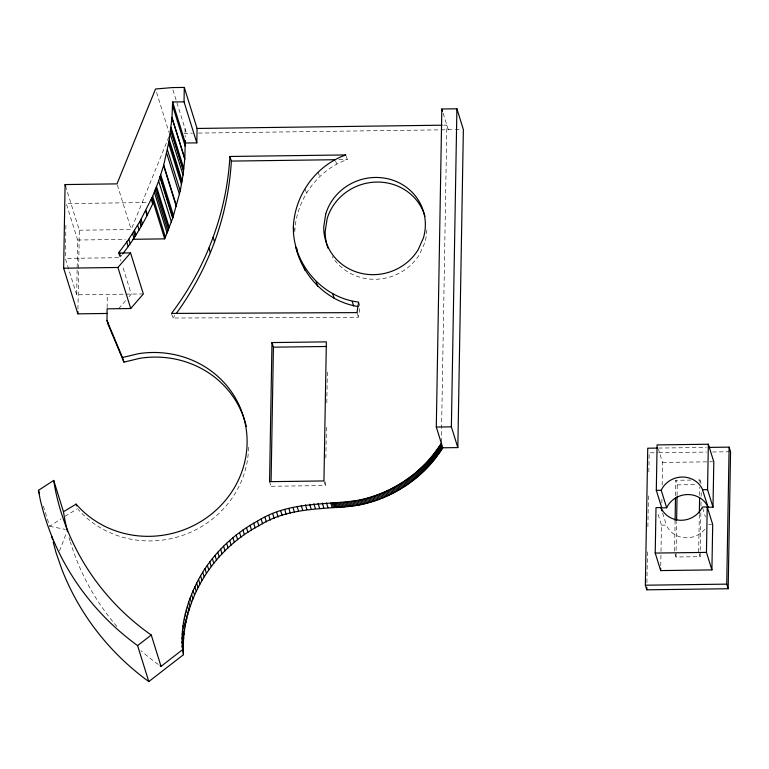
<?xml version="1.0" encoding="UTF-8"?>
<svg xmlns="http://www.w3.org/2000/svg" width="769" height="769" viewBox="0 0 769 769"><rect width="100%" height="100%" fill="white"/><g stroke="black" fill="none" stroke-linecap="round" stroke-linejoin="round"><path stroke-width="0.58" stroke-dasharray="3.85 2.88" d="M107.131 307.725L107.285 294.412M65.375 256.01L65.913 225.038M143.332 293.931L76.679 294.815L77.631 240.024L66.288 203.593L148.59 202.507M77.948 309.071L78.63 269.64M78.649 268.448L79.313 230.21L66.163 187.992M325.441 481.961L325.383 485.556L270.996 486.277L271.034 483.884M325.864 457.978L326.402 426.805M326.815 402.821L327.383 370.447M441.348 441.983L446.856 125.126L443.261 125.174M646.912 582.671L647.45 551.7M647.883 526.678L648.45 494.515M648.834 471.887L649.171 452.826L657.543 452.71M660.754 565.801L660.984 552.651M661.004 551.46L661.465 525.16L657.37 512.019M661.849 503.08L661.926 498.293M662.157 485.143L662.551 462.438L658.456 449.298M675.105 520.459L674.548 552.382L675.989 556.996L700.098 556.669L700.876 511.76M675.538 495.678L675.807 480.279L690.725 480.087M675.989 556.996L676.605 521.536M677.056 495.534L677.239 484.893L675.807 480.279M698.665 552.065L699.319 514.24M699.646 495.361L699.79 487.065M699.877 482.326L699.915 479.962L697.618 479.991M700.982 505.848L701.068 501.119M701.145 496.389L701.251 490.487M294.787 231.748C295.998 200.075 317.213 170.007 347.3 159.548L345.858 154.944M171.497 313.416L172.938 318.03L358.441 317.232L360.065 306.725L358.921 303.034M59.521 550.979L66.297 533.177M79.313 230.21L131.22 229.527L169.295 135.757M76.679 294.815L65.336 258.394L119.926 257.673L122.117 254.702M118.666 308.677L126.087 300.102M129.048 296.671L131.278 294.094L122.406 265.641M43.343 506.069L49.639 526.284L61.087 518.844M64.904 516.355L77.544 508.732M184.06 133.441L192.452 133.152M198.46 133.075L439.887 129.855M441.089 129.836L454.094 129.663M455.248 129.653L461.044 129.577M338.927 159.664L347.3 159.548M77.631 240.024L125.347 239.39M658.504 448.067L706.375 447.443M658.745 452.701L706.615 452.066M712.594 451.989L730.55 451.749M662.551 462.438L712.603 461.775M677.239 484.893L696.762 484.633M661.465 525.16L666.377 525.102L666.79 526.006A22.714 21.522 -17.3 0 0 669.991 530.658L670.981 531.677A22.714 21.522 -17.3 0 0 674.365 534.32L675.605 535.051A22.714 21.522 -17.3 0 0 698.214 534.753L699.482 533.994A22.714 21.522 -17.3 0 0 702.953 531.254L703.981 530.206A22.714 21.522 -17.3 0 0 704.942 529.101M708.768 524.535L711.719 524.496M49.639 526.284L65.327 529.389M699.915 479.962L701.347 484.576M702.674 508.126L705.404 516.883M699.232 553.911L700.098 556.669M662.618 513.048L666.377 525.102M443.175 113.293L448.298 129.74M335.697 161.154L336.562 163.922M318.087 171.881L319.529 176.486M357.008 312.618L358.441 317.232M305.197 189.068L306.341 192.75M323.941 480.952L325.383 485.556M172.938 89.867L186.444 133.229M156.588 92.434L169.026 132.374M269.563 481.673L270.996 486.277M117.359 185.021L131.22 229.527M119.906 253.741L120.762 256.51M118.974 252.492L120.406 257.096M118.493 253.059L120.993 261.085M69.027 537.608L70.075 540.963M185.012 128.625L185.233 137.017M158.27 664.435A257.394 243.946 -17.3 0 1 140.948 650.67M116.917 626.495A257.394 243.946 -17.3 0 1 70.421 542.116M426.795 229.998A51.042 48.37 -17.3 0 1 424.844 242.6L419.566 254.395A51.042 48.37 -17.3 0 1 332.17 256.538M248.541 447.222A96.51 91.473 -17.3 0 1 184.368 534.763A96.51 91.473 -17.3 0 1 78.236 509.52M174.813 315.521A302.573 286.77 -17.3 0 1 172.938 318.03"/><path stroke-width="1.15" d="M246.282 426.468A96.51 91.473 -17.3 0 0 139.958 358.287L123.915 362.122L108.419 325.143L106.978 320.529L107.122 308.83L130.72 308.523L143.332 293.931L130.547 252.895L118.493 253.059L128.798 239.207L140.064 221.193L152.675 196.249L158.645 181.09L163.586 165.623L169.026 141.304L171.987 118.013L172.612 101.969L184.031 101.844L196.816 142.88L185.387 143.005L172.612 101.969M108.419 325.143L108.448 322.797M107.372 313.454L77.861 313.848L63.644 268.198L65.096 184.56L117.003 183.878L155.521 89.012L172.227 87.589L184.281 87.426L197.066 128.461L196.816 142.88M77.861 313.848L77.9 311.455M184.031 101.844L184.281 87.426M271.976 342.58L269.563 481.673L323.941 480.952L326.364 341.859L271.976 342.58L273.418 347.184L271.082 481.481M442.761 447.789L436.302 427.045L441.829 108.996L456.901 108.794L463.371 129.538L457.834 447.587L442.761 447.789C424.45 477.261 393.42 498.168 359.479 504.964C325.2 510.049 289.855 506.06 258.836 525.775C212.35 550.22 180.504 601.733 183.464 654.698L148.802 681.574A274.245 259.922 -17.3 0 1 61.808 569.243L55.954 552.353L53.176 542.001M457.834 447.587L451.374 426.843L456.901 108.794M708.768 447.404L729.118 447.135L730.55 451.749L728.166 588.737L646.787 589.813L645.354 585.209L647.738 448.212L657.312 448.087M646.787 589.813L646.825 587.439M655.217 553.065L656.005 507.646L660.917 507.578L661.33 508.482A22.714 21.522 -17.3 0 0 664.531 513.134L665.521 514.153A22.714 21.522 -17.3 0 0 697.493 513.73L698.521 512.692A22.714 21.522 -17.3 0 0 701.886 507.953L702.328 507.031L707.24 506.963L712.7 524.487L711.911 569.906L660.677 570.588L655.217 553.065L706.451 552.392L711.911 569.906M656.303 490.334L657.101 444.915L708.336 444.232L713.795 461.756L713.007 507.184L708.095 507.242L707.672 506.338A22.714 21.522 -17.3 0 0 704.481 501.686L703.481 500.667A22.714 21.522 -17.3 0 0 700.107 498.024L698.858 497.293A22.714 21.522 -17.3 0 0 676.259 497.591L674.99 498.35A22.714 21.522 -17.3 0 0 671.51 501.09L670.481 502.138A22.714 21.522 -17.3 0 0 667.127 506.877L666.675 507.79L661.763 507.857L656.303 490.334L661.215 490.276L661.667 489.353A22.714 21.522 -17.3 0 1 665.031 484.614L666.06 483.566A22.714 21.522 -17.3 0 1 698.021 483.143L699.021 484.162A22.714 21.522 -17.3 0 1 702.212 488.815L708.095 507.242M660.677 570.588L660.715 568.195M675.105 520.459L675.49 498.043M676.624 520.353L677.037 496.716M699.338 513.067L699.607 497.726M706.451 552.392L707.24 506.963M713.007 507.184L707.547 489.661L708.336 444.232M728.166 588.737L726.734 584.132L729.118 447.135M183.464 654.698C178.485 627.85 187.425 599.253 200.574 575.77C214.003 552.786 233.997 533.792 257.394 521.161C288.413 501.446 323.768 505.435 358.037 500.35C391.979 493.554 423.017 472.656 441.329 443.184M132.499 239.294L164.701 238.871L172.89 217.617L180.244 190.943L183.051 175.053L184.771 159.048L185.329 140.612M293.354 227.134C294.556 195.461 315.771 165.393 345.858 154.944L229.921 156.472A302.573 286.77 -17.3 0 1 209.783 245.888L208.61 248.752A302.573 286.77 -17.3 0 1 171.497 313.416L357.008 312.618L358.633 302.111C322.182 297.795 292.749 263.882 293.354 227.134L294.21 229.902M122.79 253.799C132.23 241.716 140.352 228.624 147.35 214.993L153.358 202.439M63.644 268.198L117.945 267.477L130.547 252.895M137.603 645.604L151.272 635.011L150.311 634.367A257.394 243.946 -17.3 0 1 54.666 486.344L53.715 480.423L38.45 490.343L40.132 499.129A274.245 259.922 -17.3 0 0 137.603 645.604L148.802 681.574M160.077 665.723L161.038 666.367L182.032 650.084M67.528 531.735A257.394 243.946 -17.3 0 1 64.433 517.691L63.471 511.741L76.112 504.118A96.51 91.473 -17.3 0 0 240.188 476.059A96.51 91.473 -17.3 0 0 138.526 353.673L122.473 357.508L106.978 320.529M197.066 128.461L442.06 125.193M229.921 156.472L231.354 161.086L335.342 159.712M273.418 347.184L326.614 346.483M436.302 427.045L451.374 426.843M702.635 489.728L707.547 489.661M645.354 585.209L726.734 584.132M295.767 247.205C302.88 276.878 327.498 301.698 357.931 306.485M661.215 490.276L666.675 507.79M660.917 507.578L661.936 510.866M441.829 108.996L442.502 111.149M440.608 444.319L442.04 448.923M439.878 445.443L441.31 450.057M439.128 446.568L440.57 451.172M438.378 447.683L439.81 452.287M437.599 448.788L439.041 453.393M436.821 449.884L438.253 454.498M436.023 450.97L437.465 455.584M435.216 452.057L436.657 456.671M434.398 453.133L435.831 457.738M433.572 454.191L435.004 458.805M432.726 455.248L434.158 459.862M431.87 456.296L433.303 460.91M430.996 457.344L432.438 461.948M430.121 458.372L431.553 462.976M429.227 459.391L430.669 464.005M428.323 460.4L429.765 465.014M427.41 461.41L428.852 466.014M426.487 462.4L427.929 467.014M425.555 463.38L426.987 467.994M424.603 464.361L426.045 468.965M423.652 465.322L425.084 469.936M422.681 466.274L424.113 470.888M421.7 467.225L423.133 471.83M420.71 468.158L422.143 472.762M419.711 469.08L421.143 473.694M418.701 469.994L420.134 474.608M417.673 470.897L419.115 475.511M416.644 471.791L418.086 476.396M415.606 472.666L417.038 477.28M414.549 473.541L415.991 478.155M413.491 474.406L414.933 479.01M412.424 475.252L413.857 479.866M411.338 476.088L412.78 480.702M410.252 476.915L411.694 481.529M409.156 477.732L410.588 482.346M408.051 478.539L409.483 483.143M352.231 301.39L353.663 306.004M406.936 479.327L408.368 483.941M405.811 480.106L407.243 484.72M404.677 480.875L406.109 485.489M403.533 481.634L404.965 486.248M402.379 482.384L403.821 486.988M401.226 483.115L402.658 487.729M400.063 483.836L401.495 488.45M398.88 484.547L400.322 489.151M397.698 485.239L399.14 489.853M396.516 485.921L397.948 490.535M395.314 486.594L396.756 491.208M394.113 487.258L395.545 491.872M332.785 293.893L334.217 298.497M392.901 487.902L394.334 492.516M391.681 488.536L393.113 493.15M390.46 489.161L391.892 493.775M389.22 489.766L390.662 494.38M387.98 490.362L389.422 494.976M386.74 490.949L388.172 495.553M385.49 491.516L386.922 496.13M384.231 492.073L385.663 496.687M382.962 492.612L384.404 497.226M316.174 281.762L317.616 286.376M381.693 493.15L383.135 497.754M380.424 493.66L381.857 498.274M379.146 494.169L380.578 498.773M377.858 494.659L379.29 499.264M376.57 495.13L378.002 499.744M375.272 495.592L376.704 500.206M303.553 265.843L304.985 270.448M373.965 496.043L375.407 500.657M372.667 496.476L374.099 501.09M371.35 496.899L372.792 501.513M370.043 497.312L371.475 501.917M368.716 497.706L370.158 502.311M367.399 498.081L368.832 502.695M366.073 498.447L367.505 503.061M364.737 498.802L366.179 503.407M363.41 499.139L364.842 503.753M362.074 499.466L363.506 504.07M360.728 499.773L362.17 504.387M359.383 500.071L360.824 504.675M358.037 500.35L359.479 504.964M356.691 500.619L358.123 505.233M355.336 500.869L356.778 505.483M353.99 501.109L355.422 505.723M352.625 501.33L354.067 505.944M351.27 501.542L352.711 506.156M349.914 501.744L351.346 506.348M348.549 501.926L349.982 506.531M347.184 502.09L348.626 506.704M345.819 502.244L347.261 506.848M344.454 502.378L345.887 506.992M343.089 502.503L344.522 507.117M341.715 502.609L343.157 507.223M340.35 502.705L341.782 507.319M338.985 502.791L340.417 507.396M337.61 502.849L339.052 507.463M336.245 502.907L337.678 507.511M334.986 503.07L336.428 507.675M333.909 502.993L335.342 507.598M333.506 502.964L334.938 507.569M332.131 502.974L333.573 507.578M330.766 502.964L332.198 507.569M326.537 502.974L327.969 507.588M322.307 503.118L323.739 507.723M318.078 503.368L319.51 507.982M313.848 503.743L315.29 508.357M309.638 504.233L311.07 508.847M305.437 504.849L306.869 509.463M301.256 505.579L302.688 510.193M172.477 105.315L185.262 146.35M297.094 506.425L298.526 511.039M213.109 237.237L214.551 241.851M171.948 117.349L184.723 158.385M171.987 118.013L184.771 159.048M292.951 507.396L294.392 512M208.899 248.06L210.331 252.674M170.987 127.356L183.762 168.392M170.795 129.355L183.57 170.391M288.846 508.472L290.278 513.086M170.708 129.923L183.493 170.958M170.266 134.017L183.051 175.053M284.77 509.674L286.203 514.278M169.267 139.718L182.042 180.753M169.026 141.304L181.811 182.34M168.632 143.284L181.417 184.32M280.723 510.981L282.156 515.595M167.469 149.907L180.244 190.943M166.662 153.185L179.437 194.221M276.715 512.404L278.157 517.008M272.755 513.932L274.187 518.546M163.682 164.951L176.466 205.986M163.586 165.623L176.37 206.659M268.842 515.576L270.275 520.19M160.702 174.65L173.486 215.685M160.106 176.582L172.89 217.617M159.914 177.13L172.698 218.165M264.969 517.335L266.41 521.94M158.645 181.09L171.429 222.126M261.152 519.19L262.594 523.804M156.501 186.521L169.286 227.557M155.953 188.049L168.728 229.085M155.165 189.933L167.94 230.969M257.394 521.161L258.836 525.775M154.329 192.039L167.113 233.074M152.675 196.249L165.45 237.285M253.693 523.228L255.135 527.842M151.926 197.835L164.701 238.871M151.214 199.325L152.656 203.939M250.06 525.4L251.492 530.014M246.484 527.669L247.916 532.283M145.918 210.389L147.35 214.993M145.687 211.023L147.119 215.637M242.975 530.043L244.417 534.657M239.543 532.513L240.985 537.118M141.035 219.396L142.467 224.01M140.064 221.193L141.496 225.807M139.756 221.693L141.198 226.307M236.189 535.07L237.621 539.684M137.718 225.365L139.151 229.979M232.911 537.723L234.343 542.328M134.517 230.335L135.959 234.939M133.671 231.738L135.104 236.343M229.71 540.463L231.142 545.077M132.518 233.44L133.95 238.054M226.595 543.289L228.028 547.903M128.798 239.207L130.24 243.821M223.568 546.201L225 550.815M126.75 241.975L128.183 246.589M220.626 549.201L222.058 553.805M217.771 552.267L219.203 556.881M215.012 555.42L216.454 560.034M119.33 251.896L119.906 253.741M212.359 558.65L213.792 563.254M117.945 267.477L130.72 308.523M209.793 561.937L211.225 566.551M207.332 565.302L208.764 569.916M204.977 568.733L206.409 573.347M202.718 572.223L204.16 576.837M200.574 575.77L202.016 580.384M198.537 579.384L199.978 583.988M196.614 583.037L198.046 587.651M194.797 586.747L196.239 591.361M122.473 357.508L123.915 362.122M193.096 590.505L194.538 595.11M65.096 184.56L65.807 186.848M191.51 594.302L192.952 598.907M190.049 598.138L191.481 602.752M188.693 602.012L190.135 606.626M187.463 605.924L188.905 610.528M186.358 609.855L187.79 614.469M185.367 613.816L186.8 618.43M184.502 617.805L185.935 622.419M183.753 621.813L185.194 626.418M183.137 625.831L184.57 630.445M182.638 629.869L184.07 634.473M182.263 633.906L183.704 638.52M182.022 637.953L183.455 642.567M181.897 642L183.33 646.614M181.897 646.047L183.339 650.661M151.272 635.011L161.038 666.367M76.112 504.118L76.679 505.964M53.715 480.423L63.471 511.741M38.45 490.343L39.498 493.717M51.638 536.243L52.561 539.694M296.776 248.281L297.199 251.819M231.354 161.086A302.573 286.77 -17.3 0 1 211.225 250.502L210.052 253.366A302.573 286.77 -17.3 0 1 176.659 312.993M328.094 248.281A51.042 48.37 -17.3 0 1 327.008 245.003M326.7 243.898A51.042 48.37 -17.3 0 1 325.191 231.344L327.133 218.742A51.042 48.37 -17.3 0 1 376.233 182.07A51.042 48.37 -17.3 0 1 424.978 216.339M325.7 214.128L323.749 226.73A51.042 48.37 -17.3 0 0 360.584 273.187A51.042 48.37 -17.3 0 0 418.125 249.781L423.402 237.996A51.042 48.37 -17.3 0 0 388.518 178.937A51.042 48.37 -17.3 0 0 325.7 214.128"/></g></svg>
